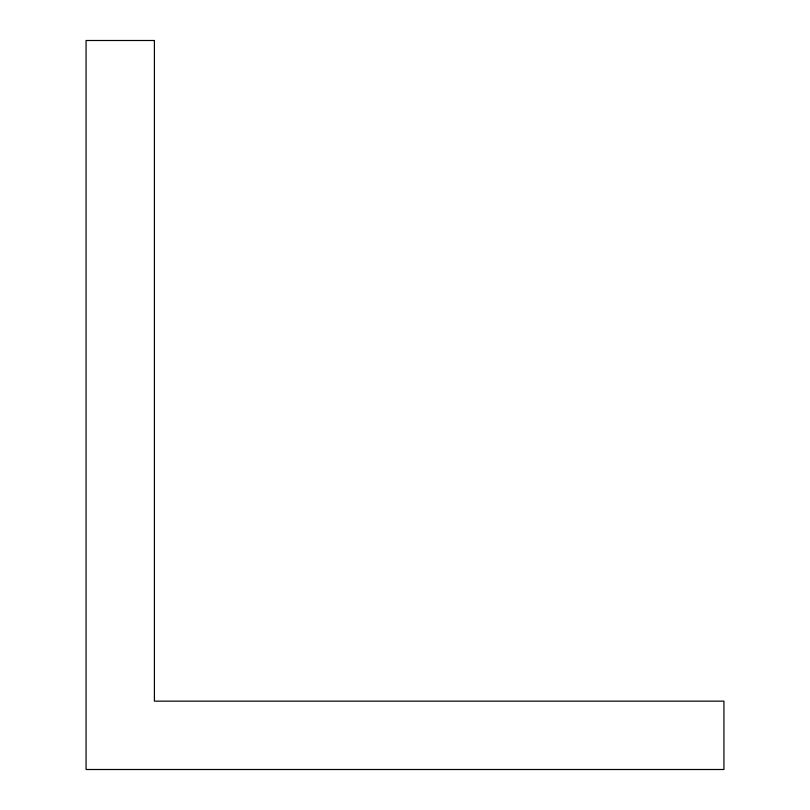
<?xml version="1.0" encoding="UTF-8"?>
<svg xmlns="http://www.w3.org/2000/svg" width="810" height="810" viewBox="0 0 810 810"><rect width="100%" height="100%" fill="white"/><g stroke="black" fill="none" stroke-linecap="round" stroke-linejoin="round"><path stroke-width="1.21" d="M154.406 40.5L86.062 40.5L86.062 769.5L723.938 769.5L723.938 701.156L154.406 701.156L154.406 40.5"/></g></svg>
